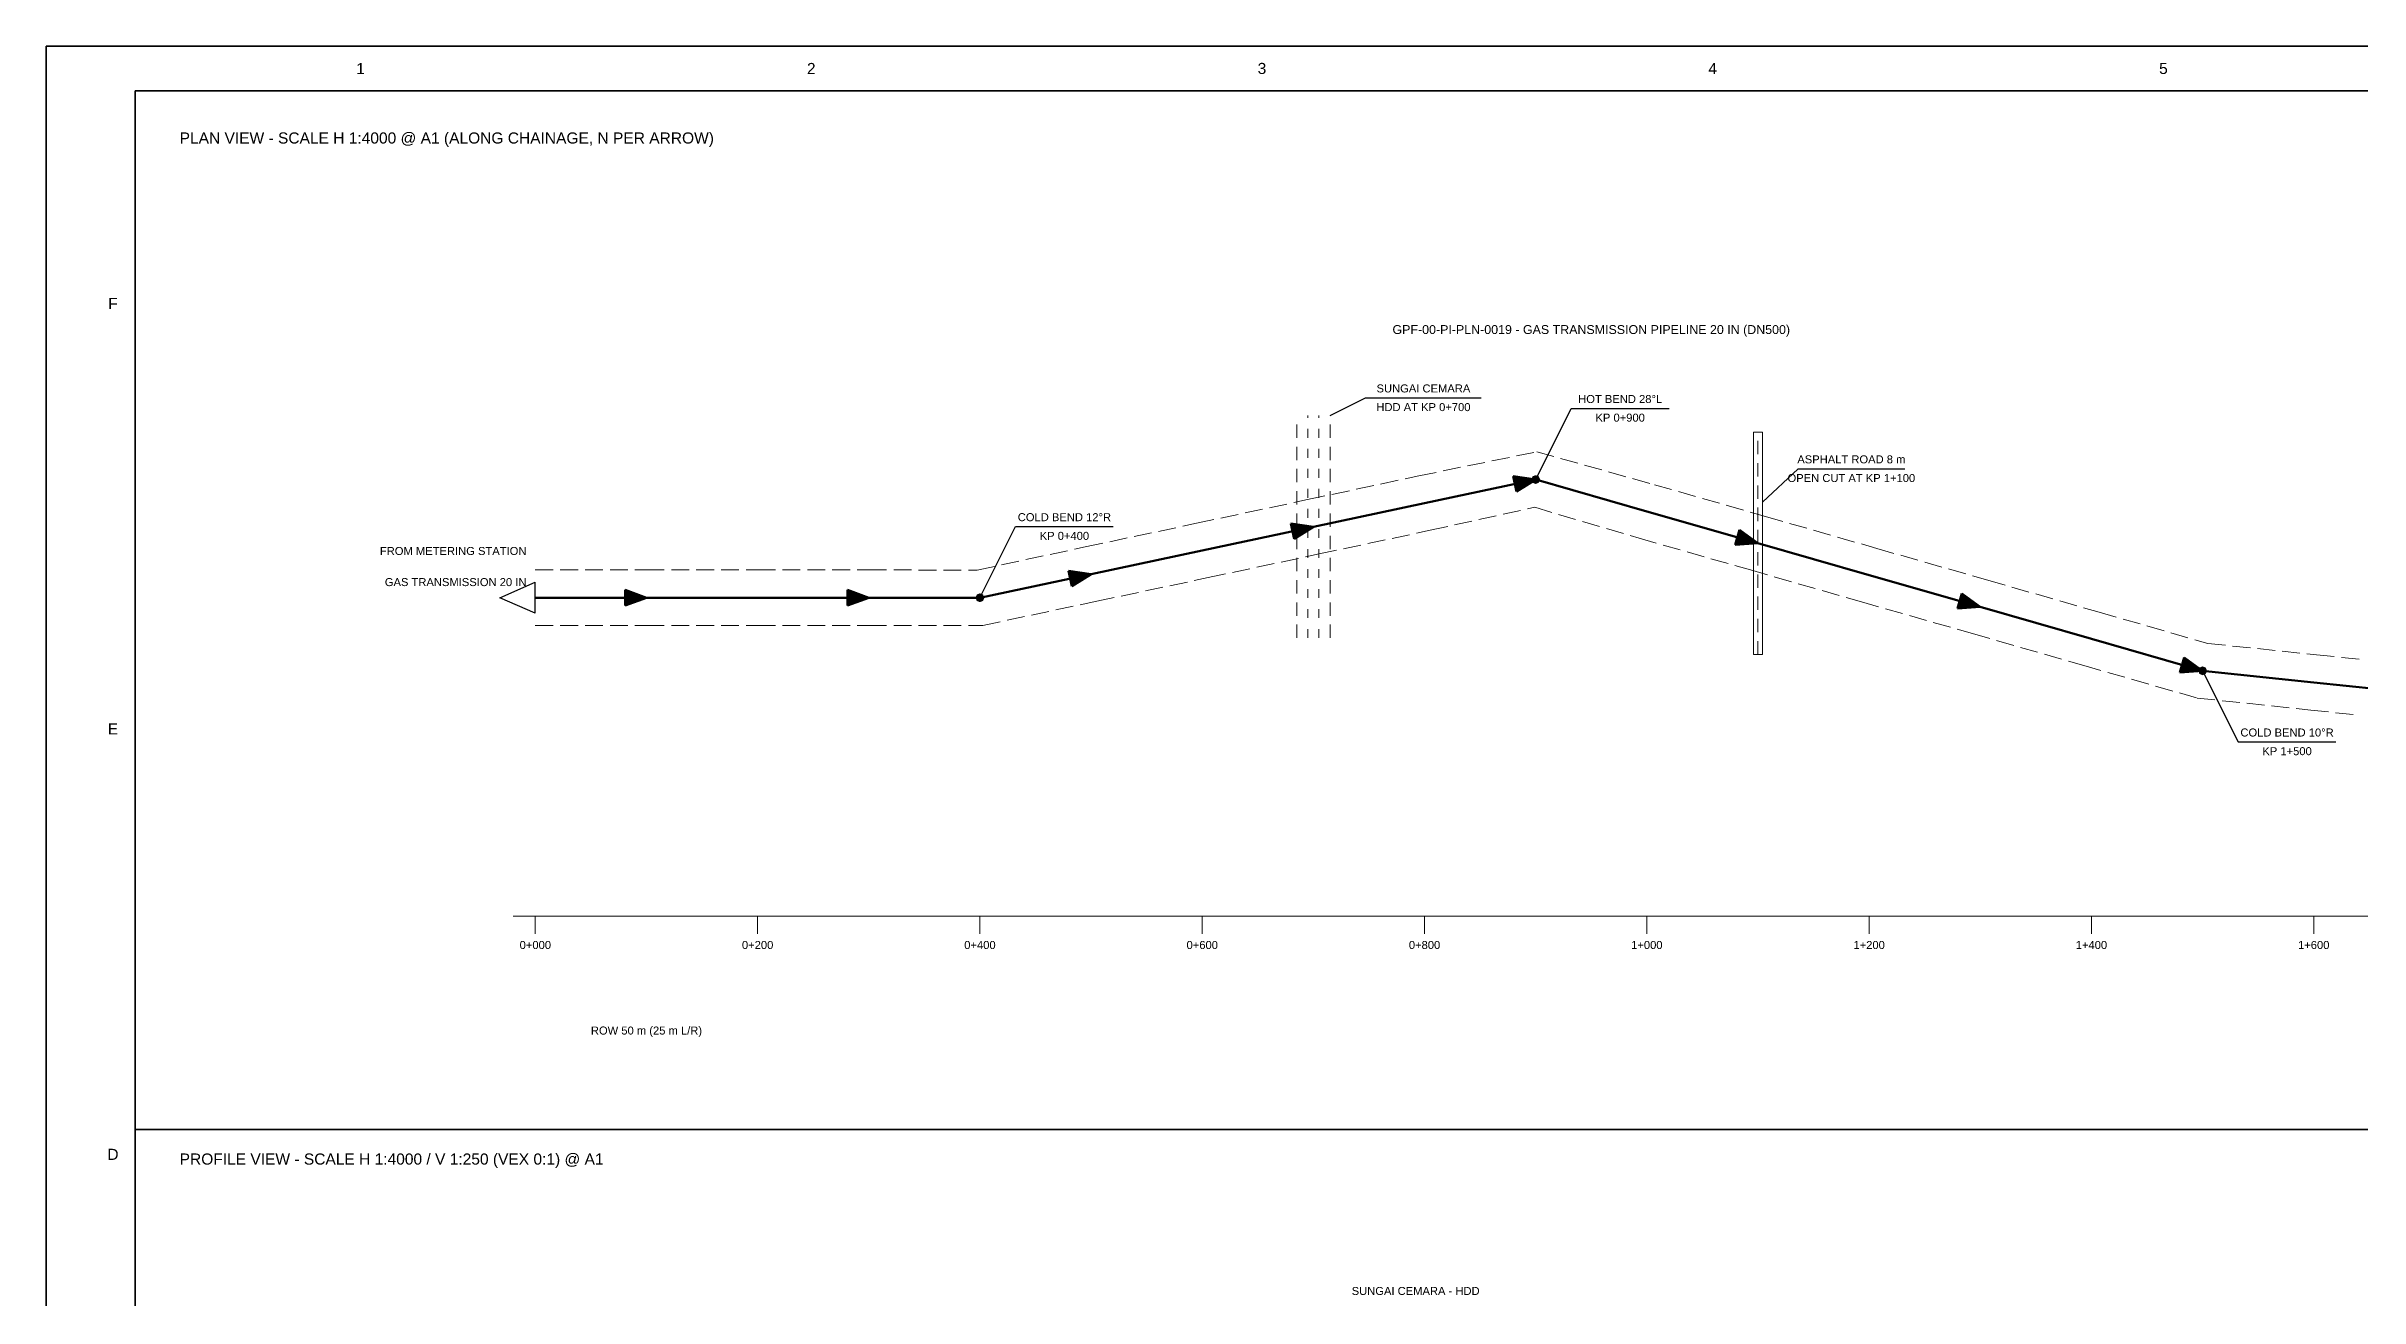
# Model space of a CAD drawing. Header units: millimetres. Extents: x 0 to 841, y 0 to 594.
# Drawn here: x 0 to 520, y 313 to 594 of the extents above; entities that cross this region are included whole.
import ezdxf

# ---------------------------------------------------------------- set-up
doc = ezdxf.new("R2010")
doc.units = ezdxf.units.MM
for name, color, linetype, lineweight in [('REF-FENCE', 7, 'Continuous', 13), ('REF-FRAME', 7, 'Continuous', 35), ('REF-GRID', 7, 'Continuous', 9), ('REF-PROC', 7, 'Continuous', 50), ('REF-ROAD', 7, 'Continuous', 18), ('REF-SYM', 7, 'Continuous', 25), ('REF-TEXT', 7, 'Continuous', 18)]:
    doc.layers.add(name, color=color, linetype=linetype, lineweight=lineweight)
doc.styles.add('ARIAL', font='arial.ttf')

msp = doc.modelspace()

# ---------------------------------------------------------------- linework, layer by layer
at = {"layer": 'REF-FENCE'}
for p, q in [((319.67, 499.64), (323.59, 500.44)), ((325.16, 500.76), (329.08, 501.56)), ((330.65, 501.88), (334.56, 502.69)), ((335.22, 502.82), (339.07, 501.74)), ((340.61, 501.31), (344.47, 500.24)), ((346.01, 499.8), (349.86, 498.73)), ((294.65, 494.4), (298.56, 495.23)), ((300.13, 495.56), (304.04, 496.4)), ((305.61, 496.73), (308.7, 497.39)), ((308.7, 497.39), (312.62, 498.19)), ((314.19, 498.51), (318.11, 499.32)), ((351.4, 498.3), (355.25, 497.22)), ((356.79, 496.79), (360.64, 495.71)), ((361.72, 495.41), (365.57, 494.31)), ((269.66, 489.07), (273.57, 489.91)), ((275.13, 490.24), (279.04, 491.07)), ((280.61, 491.41), (283.7, 492.06)), ((283.7, 492.06), (287.61, 492.9)), ((289.18, 493.23), (293.09, 494.06)), ((327.71, 488.77), (331.61, 489.63)), ((333.18, 489.98), (334.78, 490.33)), ((334.78, 490.33), (338.62, 489.2)), ((367.11, 493.87), (370.95, 492.77)), ((372.49, 492.33), (376.34, 491.23)), ((377.87, 490.79), (381.72, 489.69)), ((383.26, 489.25), (386.72, 488.26)), ((244.66, 483.76), (248.57, 484.59)), ((250.14, 484.92), (254.05, 485.75)), ((255.61, 486.08), (258.7, 486.74)), ((258.7, 486.74), (262.61, 487.57)), ((264.18, 487.91), (268.09, 488.74)), ((302.73, 483.34), (306.65, 484.17)), ((308.21, 484.5), (311.3, 485.16)), ((311.3, 485.16), (315.21, 486.02)), ((316.77, 486.37), (320.67, 487.22)), ((322.24, 487.57), (326.14, 488.43)), ((340.15, 488.74), (343.99, 487.61)), ((345.52, 487.16), (349.36, 486.03)), ((350.89, 485.57), (354.73, 484.44)), ((356.26, 483.99), (358.28, 483.39)), ((386.72, 488.26), (390.57, 487.15)), ((392.1, 486.71), (395.95, 485.61)), ((397.49, 485.17), (401.33, 484.07)), ((220.3, 478.56), (224.21, 479.4)), ((225.77, 479.74), (229.68, 480.58)), ((231.25, 480.91), (233.7, 481.44)), ((233.7, 481.44), (237.61, 482.27)), ((239.18, 482.6), (243.09, 483.43)), ((277.73, 478.01), (281.64, 478.84)), ((283.21, 479.18), (286.3, 479.84)), ((286.3, 479.84), (290.21, 480.67)), ((291.78, 481), (295.69, 481.84)), ((297.26, 482.17), (301.17, 483)), ((358.28, 483.39), (362.12, 482.29)), ((363.66, 481.85), (367.51, 480.75)), ((369.05, 480.31), (372.89, 479.21)), ((374.43, 478.77), (378.28, 477.67)), ((402.87, 483.62), (406.71, 482.52)), ((408.25, 482.08), (411.72, 481.08)), ((411.72, 481.08), (415.57, 479.98)), ((417.11, 479.54), (420.95, 478.44)), ((110, 476.25), (114, 476.25)), ((115.6, 476.25), (119.6, 476.25)), ((121.2, 476.25), (125.2, 476.25)), ((126.8, 476.25), (130.8, 476.25)), ((132.4, 476.25), (135, 476.25)), ((135, 476.25), (139, 476.25)), ((140.6, 476.25), (144.6, 476.25)), ((146.2, 476.25), (150.2, 476.25)), ((151.8, 476.25), (155.8, 476.25)), ((157.4, 476.25), (160, 476.25)), ((160, 476.25), (164, 476.25)), ((165.6, 476.25), (169.6, 476.25)), ((171.2, 476.25), (175.2, 476.25)), ((176.8, 476.25), (180.8, 476.25)), ((182.4, 476.25), (185, 476.25)), ((185, 476.25), (189, 476.24)), ((190.6, 476.24), (194.6, 476.24)), ((196.2, 476.23), (200.2, 476.23)), ((201.8, 476.23), (205.8, 476.22)), ((207.4, 476.22), (209.35, 476.22)), ((209.35, 476.22), (213.26, 477.05)), ((214.82, 477.39), (218.73, 478.23)), ((252.73, 472.7), (256.65, 473.53)), ((258.21, 473.86), (261.3, 474.51)), ((261.3, 474.51), (265.21, 475.34)), ((266.78, 475.68), (270.69, 476.51)), ((272.25, 476.84), (276.17, 477.68)), ((379.82, 477.23), (383.28, 476.24)), ((383.28, 476.24), (387.12, 475.14)), ((388.66, 474.7), (392.51, 473.59)), ((422.49, 478), (426.34, 476.9)), ((427.87, 476.46), (431.72, 475.36)), ((433.26, 474.92), (436.72, 473.93)), ((436.72, 473.93), (440.57, 472.83)), ((232.57, 468.42), (236.3, 469.21)), ((236.3, 469.21), (240.21, 470.04)), ((241.78, 470.37), (245.69, 471.2)), ((247.26, 471.53), (251.17, 472.36)), ((394.04, 473.15), (397.89, 472.05)), ((399.43, 471.61), (403.27, 470.5)), ((404.81, 470.06), (408.28, 469.07)), ((408.28, 469.07), (412.12, 467.97)), ((442.1, 472.39), (445.95, 471.28)), ((447.49, 470.84), (451.33, 469.74)), ((452.87, 469.3), (456.71, 468.2)), ((110, 463.75), (114, 463.75)), ((115.6, 463.75), (119.6, 463.75)), ((121.2, 463.75), (125.2, 463.75)), ((126.8, 463.75), (130.8, 463.75)), ((132.4, 463.75), (135, 463.75)), ((135, 463.75), (139, 463.75)), ((140.6, 463.75), (144.6, 463.75)), ((146.2, 463.75), (150.2, 463.75)), ((151.8, 463.75), (155.8, 463.75)), ((157.4, 463.75), (160, 463.75)), ((160, 463.75), (164, 463.75)), ((165.6, 463.75), (169.6, 463.75)), ((171.2, 463.75), (175.2, 463.75)), ((176.8, 463.75), (180.8, 463.75)), ((182.4, 463.75), (185, 463.75)), ((185, 463.75), (189, 463.76)), ((190.6, 463.76), (194.6, 463.76)), ((196.2, 463.77), (200.2, 463.77)), ((201.8, 463.77), (205.8, 463.78)), ((207.4, 463.78), (210.65, 463.78)), ((210.65, 463.78), (214.57, 464.61)), ((216.13, 464.94), (220.05, 465.77)), ((221.61, 466.1), (225.53, 466.93)), ((227.09, 467.26), (231, 468.09)), ((413.66, 467.53), (417.51, 466.43)), ((419.05, 465.99), (422.89, 464.89)), ((424.43, 464.45), (428.28, 463.35)), ((458.25, 467.75), (461.72, 466.76)), ((461.72, 466.76), (465.57, 465.65)), ((467.11, 465.21), (470.95, 464.1)), ((472.49, 463.66), (476.33, 462.55)), ((429.82, 462.91), (433.28, 461.92)), ((433.28, 461.92), (437.12, 460.81)), ((438.66, 460.37), (442.51, 459.27)), ((444.04, 458.83), (447.89, 457.72)), ((477.87, 462.11), (481.71, 461)), ((483.25, 460.56), (486.19, 459.71)), ((486.19, 459.71), (490.17, 459.3)), ((491.76, 459.13), (495.74, 458.72)), ((497.33, 458.55), (501.31, 458.14)), ((502.9, 457.97), (506.88, 457.56)), ((449.43, 457.28), (453.27, 456.18)), ((454.81, 455.74), (458.28, 454.74)), ((458.28, 454.74), (462.12, 453.64)), ((463.66, 453.2), (467.51, 452.1)), ((508.47, 457.39), (510.65, 457.17)), ((510.65, 457.17), (514.63, 456.75)), ((516.22, 456.58), (520.2, 456.16)), ((469.04, 451.66), (472.89, 450.56)), ((474.43, 450.12), (478.27, 449.02)), ((479.81, 448.58), (483.66, 447.48)), ((483.81, 447.44), (487.78, 447.02)), ((489.38, 446.85), (493.35, 446.43)), ((494.94, 446.26), (498.92, 445.84)), ((500.51, 445.67), (504.49, 445.25)), ((506.08, 445.08), (509.35, 444.73)), ((509.35, 444.73), (513.33, 444.32)), ((514.92, 444.15), (518.89, 443.73))]:
    msp.add_line(p, q, dxfattribs=at)
at = {"layer": 'REF-FRAME'}
for p, q in [((0, 594), (0, 0)), ((841, 594), (0, 594)), ((20, 584), (20, 10)), ((831, 584), (20, 584)), ((20, 350.4), (831, 350.4))]:
    msp.add_line(p, q, dxfattribs=at)
at = {"layer": 'REF-GRID'}
for p, q in [((105, 398.4), (590, 398.4)), ((110, 398.4), (110, 394.4)), ((160, 398.4), (160, 394.4)), ((210, 398.4), (210, 394.4)), ((260, 398.4), (260, 394.4)), ((310, 398.4), (310, 394.4)), ((360, 398.4), (360, 394.4)), ((410, 398.4), (410, 394.4)), ((460, 398.4), (460, 394.4)), ((510, 398.4), (510, 394.4))]:
    msp.add_line(p, q, dxfattribs=at)
at = {"layer": 'REF-PROC'}
for p, q in [((310, 491.27), (335, 496.57)), ((329.94, 497.3), (330.67, 493.86)), ((335, 496.57), (329.94, 497.3)), ((335, 496.57), (330.67, 493.86)), ((335, 496.57), (360, 489.4)), ((285, 485.95), (310, 491.27)), ((360, 489.4), (385, 482.25)), ((260, 480.62), (285, 485.95)), ((279.94, 486.67), (280.67, 483.23)), ((285, 485.95), (279.94, 486.67)), ((285, 485.95), (280.67, 483.23)), ((380.87, 485.26), (379.9, 481.88)), ((385, 482.25), (380.87, 485.26)), ((235, 475.32), (260, 480.62)), ((385, 482.25), (379.9, 481.88)), ((385, 482.25), (410, 475.07)), ((210, 470), (235, 475.32)), ((229.94, 476.05), (230.67, 472.6)), ((235, 475.32), (229.94, 476.05)), ((235, 475.32), (230.67, 472.6)), ((410, 475.07), (435, 467.93)), ((110, 470), (135, 470)), ((130.2, 471.76), (130.2, 468.24)), ((135, 470), (130.2, 471.76)), ((135, 470), (130.2, 468.24)), ((135, 470), (160, 470)), ((160, 470), (185, 470)), ((180.2, 471.76), (180.2, 468.24)), ((185, 470), (180.2, 471.76)), ((185, 470), (180.2, 468.24)), ((185, 470), (210, 470)), ((430.87, 470.94), (429.9, 467.55)), ((435, 467.93), (430.87, 470.94)), ((435, 467.93), (429.9, 467.55)), ((435, 467.93), (460, 460.75)), ((460, 460.75), (485, 453.57)), ((480.87, 456.59), (479.9, 453.21)), ((485, 453.57), (479.9, 453.21)), ((485, 453.57), (480.87, 456.59)), ((485, 453.57), (510, 450.95)), ((510, 450.95), (535, 448.32))]:
    msp.add_line(p, q, dxfattribs=at)
at = {"layer": 'REF-ROAD'}
for p, q in [((283.76, 510.45), (283.76, 510.95)), ((286.24, 510.45), (286.24, 510.95)), ((281.25, 505.95), (281.25, 508.95)), ((283.76, 505.95), (283.76, 507.95)), ((286.24, 505.95), (286.24, 507.95)), ((288.75, 505.95), (288.75, 508.95)), ((384, 507.25), (384, 457.25)), ((386, 507.25), (384, 507.25)), ((385, 502.25), (385, 505.25)), ((386, 457.25), (386, 507.25)), ((281.25, 500.95), (281.25, 503.95)), ((283.76, 501.45), (283.76, 503.45)), ((286.24, 501.45), (286.24, 503.45)), ((288.75, 500.95), (288.75, 503.95)), ((385, 497.25), (385, 500.25)), ((281.25, 495.95), (281.25, 498.95)), ((283.76, 496.95), (283.76, 498.95)), ((283.76, 492.45), (283.76, 494.45)), ((286.24, 496.95), (286.24, 498.95)), ((286.24, 492.45), (286.24, 494.45)), ((288.75, 495.95), (288.75, 498.95)), ((385, 492.25), (385, 495.25)), ((281.25, 490.95), (281.25, 493.95)), ((283.76, 487.95), (283.76, 489.95)), ((286.24, 487.95), (286.24, 489.95)), ((288.75, 490.95), (288.75, 493.95)), ((385, 487.25), (385, 490.25)), ((281.25, 485.95), (281.25, 488.95)), ((281.25, 480.95), (281.25, 483.95)), ((283.76, 483.45), (283.76, 485.45)), ((286.24, 483.45), (286.24, 485.45)), ((288.75, 485.95), (288.75, 488.95)), ((288.75, 480.95), (288.75, 483.95)), ((385, 482.25), (385, 485.25)), ((281.25, 475.95), (281.25, 478.95)), ((283.76, 478.95), (283.76, 480.95)), ((286.24, 478.95), (286.24, 480.95)), ((288.75, 475.95), (288.75, 478.95)), ((385, 477.25), (385, 480.25)), ((281.25, 470.95), (281.25, 473.95)), ((283.76, 474.45), (283.76, 476.45)), ((286.24, 474.45), (286.24, 476.45)), ((288.75, 470.95), (288.75, 473.95)), ((385, 472.25), (385, 475.25)), ((281.25, 465.95), (281.25, 468.95)), ((283.76, 469.95), (283.76, 471.95)), ((286.24, 469.95), (286.24, 471.95)), ((288.75, 465.95), (288.75, 468.95)), ((385, 467.25), (385, 470.25)), ((281.25, 460.95), (281.25, 463.95)), ((283.76, 465.45), (283.76, 467.45)), ((286.24, 465.45), (286.24, 467.45)), ((288.75, 460.95), (288.75, 463.95)), ((385, 462.25), (385, 465.25)), ((283.76, 460.95), (283.76, 462.95)), ((286.24, 460.95), (286.24, 462.95)), ((385, 457.25), (385, 460.25)), ((384, 457.25), (386, 457.25))]:
    msp.add_line(p, q, dxfattribs=at)
at = {"layer": 'REF-SYM'}
for p, q in [((288.75, 510.95), (296.75, 514.95)), ((296.75, 514.95), (322.75, 514.95)), ((335, 496.57), (343, 512.58)), ((343, 512.58), (365, 512.58)), ((386, 491.5), (394, 499)), ((394, 499), (418, 499)), ((210, 470), (218, 486)), ((218, 486), (240, 486)), ((102, 470), (110, 473.5)), ((110, 466.5), (102, 470)), ((110, 466.5), (110, 473.5)), ((485, 453.57), (493, 437.57)), ((493, 437.57), (515, 437.57))]:
    msp.add_line(p, q, dxfattribs=at)
for points in [[(335, 496.57), (329.94, 497.3), (330.67, 493.86)], [(335, 496.57), (334.29, 497.28), (334, 496.57)], [(335, 496.57), (334, 496.57), (334.29, 495.87)], [(335, 496.57), (335, 497.57), (334.29, 497.28)], [(335, 496.57), (334.29, 495.87), (335, 495.57)], [(335, 496.57), (335.71, 497.28), (335, 497.57)], [(335, 496.57), (336, 496.57), (335.71, 497.28)], [(335, 496.57), (335, 495.57), (335.71, 495.87)], [(335, 496.57), (335.71, 495.87), (336, 496.57)], [(285, 485.95), (279.94, 486.67), (280.67, 483.23)], [(385, 482.25), (380.87, 485.26), (379.9, 481.88)], [(235, 475.32), (229.94, 476.05), (230.67, 472.6)], [(135, 470), (130.2, 471.76), (130.2, 468.24)], [(185, 470), (180.2, 471.76), (180.2, 468.24)], [(210, 470), (209.29, 470.71), (209, 470)], [(210, 470), (209, 470), (209.29, 469.29)], [(210, 470), (210, 471), (209.29, 470.71)], [(210, 470), (209.29, 469.29), (210, 469)], [(210, 470), (210.71, 470.71), (210, 471)], [(210, 470), (211, 470), (210.71, 470.71)], [(210, 470), (210, 469), (210.71, 469.29)], [(210, 470), (210.71, 469.29), (211, 470)], [(435, 467.93), (430.87, 470.94), (429.9, 467.55)], [(485, 453.57), (480.87, 456.59), (479.9, 453.21)], [(485, 453.57), (484.29, 454.28), (484, 453.57)], [(485, 453.57), (484, 453.57), (484.29, 452.87)], [(485, 453.57), (485, 454.57), (484.29, 454.28)], [(485, 453.57), (484.29, 452.87), (485, 452.57)], [(485, 453.57), (485.71, 454.28), (485, 454.57)], [(485, 453.57), (486, 453.57), (485.71, 454.28)], [(485, 453.57), (485, 452.57), (485.71, 452.87)], [(485, 453.57), (485.71, 452.87), (486, 453.57)]]:
    msp.add_solid(points, dxfattribs=at)

# ---------------------------------------------------------------- texts
at = {"layer": 'REF-TEXT', "style": 'ARIAL'}
for s, insert, char_height, attachment_point in [('1', (70.69, 589), 2.5, 5), ('2', (172.06, 589), 2.5, 5), ('3', (273.44, 589), 2.5, 5), ('4', (374.81, 589), 2.5, 5), ('5', (476.19, 589), 2.5, 5), ('PLAN VIEW - SCALE H 1:4000 @ A1 (ALONG CHAINAGE, N PER ARROW)', (30, 573), 2.5, 4), ('F', (15, 536.17), 2.5, 5), ('GPF-00-PI-PLN-0019 - GAS TRANSMISSION PIPELINE 20 IN (DN500)', (347.5, 530), 2, 5), ('SUNGAI CEMARA', (309.75, 517.05), 1.8, 5), ('HOT BEND 28°L', (354, 514.67), 1.8, 5), ('HDD AT KP 0+700', (309.75, 512.85), 1.8, 5), ('KP 0+900', (354, 510.48), 1.8, 5), ('ASPHALT ROAD 8 m', (406, 501.1), 1.8, 5), ('OPEN CUT AT KP 1+100', (406, 496.9), 1.8, 5), ('COLD BEND 12°R', (229, 488.1), 1.8, 5), ('KP 0+400', (229, 483.9), 1.8, 5), ('FROM METERING STATION', (108, 480.5), 1.8, 6), ('GAS TRANSMISSION 20 IN', (108, 473.5), 1.8, 6), ('E', (15, 440.5), 2.5, 5), ('COLD BEND 10°R', (504, 439.68), 1.8, 5), ('KP 1+500', (504, 435.48), 1.8, 5), ('0+000', (110, 391.9), 1.8, 5), ('0+200', (160, 391.9), 1.8, 5), ('0+400', (210, 391.9), 1.8, 5), ('0+600', (260, 391.9), 1.8, 5), ('0+800', (310, 391.9), 1.8, 5), ('1+000', (360, 391.9), 1.8, 5), ('1+200', (410, 391.9), 1.8, 5), ('1+400', (460, 391.9), 1.8, 5), ('1+600', (510, 391.9), 1.8, 5), ('ROW 50 m (25 m L/R)', (135, 372.4), 1.8, 5), ('D', (15, 344.83), 2.5, 5), ('PROFILE VIEW - SCALE H 1:4000 / V 1:250 (VEX 0:1) @ A1', (30, 343.4), 2.5, 4), ('SUNGAI CEMARA - HDD', (308, 314.1), 1.8, 5)]:
    msp.add_mtext(s, dxfattribs=dict(at, insert=insert, char_height=char_height, attachment_point=attachment_point))

doc.saveas('drawing.dxf')
